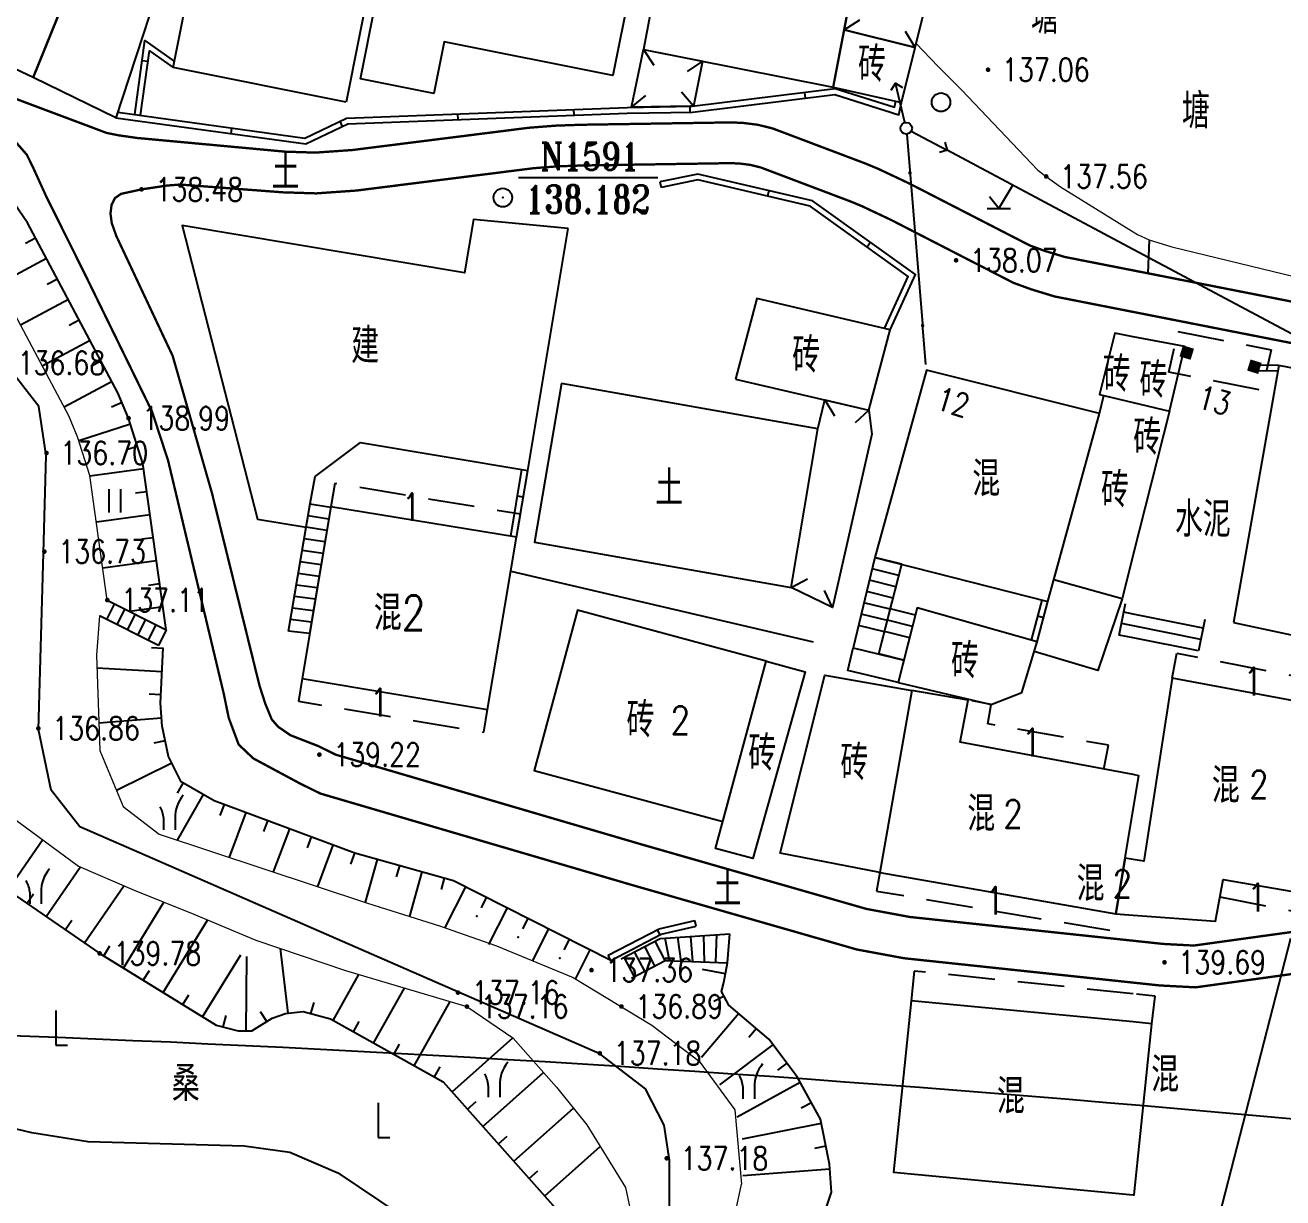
# Model space of a CAD drawing. Extents: x 529262 to 576451, y 2694391 to 2717535.
# Drawn here: x 567317.3 to 567371.4, y 2709418.8 to 2709469.3 of the extents above; entities that cross this region are included whole.
import ezdxf
from ezdxf.enums import TextEntityAlignment as Align
from ezdxf.xclip import XClip

# ---------------------------------------------------------------- set-up
doc = ezdxf.new("R2010")
doc.units = 0
doc.header["$XCLIPFRAME"] = 0
doc.linetypes.add('X2', pattern=[10, 8, -2])
doc.linetypes.add('X5', pattern=[3, 2, -1])
for name, color, linetype in [('DLSS', 4, 'Continuous'), ('DMTZ', 8, 'Continuous'), ('GCD', 8, 'Continuous'), ('GXYZ', 8, 'Continuous'), ('JMD', 8, 'Continuous'), ('KZD', 8, 'Continuous'), ('PP-COM', 7, 'Continuous'), ('RD-中线', 40, 'Continuous'), ('RD-红线', 7, 'Continuous'), ('ZBTZ', 8, 'Continuous'), ('ZJ', 7, 'Continuous'), ('污水管径标注_W10-', 202, 'Continuous')]:
    doc.layers.add(name, color=color, linetype=linetype)
doc.layers.add('SXSS', color=5, linetype='Continuous', lineweight=0)
doc.styles.add('HZ', font='rs.shx', dxfattribs={"width": 0.8, "bigfont": 'hztxt.shx'})
doc.styles.add('romant', font='romant.shx', dxfattribs={"width": 0.8})
doc.linetypes.add('10421', pattern='A,2,[150,AAA.SHX,S=0.5,R=0,X=0,Y=0.5],1e-11', length=2)
doc.linetypes.add('10422', pattern='A,0.75,[150,AAA.SHX,S=0.5,R=0,X=0,Y=0.5],1.5,[177,AAA.SHX,S=1,R=0,X=0,Y=0.4],0.75', length=3)
doc.linetypes.add('1161', pattern='A,0,[149,AAA.SHX,S=0.15,R=0,X=0,Y=0],-1.6', length=1.6)
doc.linetypes.add('445', pattern='A,8,-0.5,[147,AAA.SHX,S=1,R=0,X=0,Y=0],-1.5', length=10)

# ---------------------------------------------------------------- blocks, each defined once
blk = doc.blocks.new('A$C19FD0107')
at = {"layer": 'RD-中线', "color": 8, "linetype": 'Continuous', "flags": 128}
for points in [[(-4490.734, 14139.438, 0), (-4490.29, 14139.417)], [(-3818.251, 14086.168, 0), (-3817.74, 14086.169)]]:
    blk.add_lwpolyline(points, format="xyb", dxfattribs=at)
at = {"layer": 'RD-红线', "color": 8}
blk.add_lwpolyline([(-3506.428, 15013.223, 0.051126), (-3711.599, 15035.867)], format="xyb", dxfattribs=at)
blk = doc.blocks.new('gc246')
at = {"color": 8}
for p, q in [((-0.5, 1), (-0.5, 0)), ((0.5, 1), (0.5, 0))]:
    blk.add_line(p, q, dxfattribs=at)
for centre, radius, start, end in [((3.4, 1.11), 2.91, 139.3312, 182.0887), ((-2.94, 0.81), 2.45, 4.3743, 29.0242)]:
    blk.add_arc(centre, radius, start, end, dxfattribs=at)
blk = doc.blocks.new('gc205')
for p, q in [((0, 3), (0, 0)), ((0, 0), (1, 0))]:
    blk.add_line(p, q)
blk = doc.blocks.new('GC200')
at = {"linetype": 'Continuous', "const_width": 0.2, "flags": 128}
blk.add_lwpolyline([(-0.1, 0, 1), (0.1, 0, 1)], format="xyb", close=True, dxfattribs=at)
blk = doc.blocks.new('gc123')
at = {"color": 8}
for p, q in [((0, 0), (1.2, 2)), ((-1, 0), (1, 0)), ((0, 0), (-0.8, 1))]:
    blk.add_line(p, q, dxfattribs=at)
blk = doc.blocks.new('gc013c')
at = {"linetype": 'Continuous'}
blk.add_line((0.5, 0), (4, 0), dxfattribs=at)
at = {"linetype": 'Continuous', "const_width": 0.15, "flags": 128}
blk.add_lwpolyline([(3.775, 0, 1), (3.925, 0, 1)], format="xyb", close=True, dxfattribs=at)
blk = doc.blocks.new('gc170')
at = {"color": 8, "linetype": 'Continuous'}
blk.add_circle((0, 0), 0.5, dxfattribs=at)
blk = doc.blocks.new('gc013b')
at = {"linetype": 'Continuous'}
blk.add_line((0.5, 0), (4, 0), dxfattribs=at)
at = {"linetype": 'Continuous', "flags": 128}
blk.add_lwpolyline([(3.5, 0.5), (4, 0), (3.5, -0.5)], dxfattribs=at)
blk = doc.blocks.new('gc122')
at = {"color": 8}
blk.add_circle((0, 0), 0.8, dxfattribs=at)
blk = doc.blocks.new('gc121')
at = {"color": 8}
for p, q in [((-0.5, -1), (-0.5, 1)), ((0.5, -1), (0.5, 1))]:
    blk.add_line(p, q, dxfattribs=at)
blk = doc.blocks.new('gc002')
at = {"color": 8, "const_width": 1}
blk.add_lwpolyline([(-0.5, 0), (0.5, 0)], dxfattribs=at)
blk = doc.blocks.new('gc117')
at = {"color": 8}
blk.add_circle((0, 0), 0.8, dxfattribs=at)
blk.add_point((0, 0), dxfattribs=at)

msp = doc.modelspace()

# ---------------------------------------------------------------- linework, layer by layer
at = {"layer": 'DLSS', "linetype": 'X2', "const_width": 0.1, "flags": 128}
for points, elevation in [([(567364.998, 2709458.727), (567362.037, 2709459.309), (567361.16, 2709459.577), (567360.541, 2709459.803), (567355.337, 2709462.479), (567354.024, 2709463.098), (567353.487, 2709463.322), (567349.474, 2709464.84), (567348.826, 2709464.999), (567348.228, 2709465.074), (567347.711, 2709465.1), (567341.229, 2709464.998), (567340.128, 2709464.959), (567338.998, 2709464.871), (567331.389, 2709463.911), (567329.793, 2709463.799), (567328.496, 2709463.84), (567322.114, 2709464.43), (567321.328, 2709464.542), (567320.81, 2709464.646), (567316.268, 2709466.351), (567315.499, 2709466.644), (567314.798, 2709466.968), (567309.669, 2709469.589)], 137.664), ([(567391.991, 2709459.038), (567385.461, 2709458.803), (567384.082, 2709458.676), (567383.365, 2709458.502), (567378.522, 2709456.578), (567377.566, 2709456.37), (567376.673, 2709456.43), (567364.998, 2709458.727)], 137.664), ([(567327.387, 2709440.855), (567327.636, 2709440.075), (567327.914, 2709439.401), (567328.18, 2709439.09), (567328.72, 2709438.718), (567329.932, 2709438.245), (567330.663, 2709437.883), (567343.825, 2709434.02), (567353.512, 2709431.241), (567355.383, 2709430.894), (567364.998, 2709429.871)], 139.066), ([(567364.998, 2709429.871), (567366.283, 2709429.734), (567367.601, 2709429.664), (567373.595, 2709430.494)], 139.066)]:
    msp.add_lwpolyline(points, dxfattribs=dict(at, elevation=elevation))
msp.add_lwpolyline([(567325.854, 2709440.483), (567323.453, 2709450.543), (567322.763, 2709452.652), (567319.884, 2709458.545), (567318.212, 2709461.905), (567317.645, 2709463.151), (567317.37, 2709463.713), (567316.909, 2709464.238)], dxfattribs=at)
at = {"layer": 'DLSS', "linetype": 'Continuous', "const_width": 0.1, "flags": 128}
for points, elevation in [([(567364.998, 2709456.94), (567361.61, 2709457.606), (567360.603, 2709457.914), (567359.836, 2709458.194), (567354.562, 2709460.906), (567353.313, 2709461.495), (567352.839, 2709461.692), (567348.952, 2709463.163), (567348.507, 2709463.272), (567348.075, 2709463.326), (567347.681, 2709463.346), (567341.274, 2709463.245), (567340.227, 2709463.208), (567339.176, 2709463.127), (567331.561, 2709462.166), (567329.826, 2709462.044), (567328.388, 2709462.09), (567323.966, 2709462.425), (567323.393, 2709462.379)], 137.664), ([(567327.387, 2709440.855), (567325.345, 2709449.126), (567323.651, 2709455.045), (567321.22, 2709460.219), (567321.028, 2709460.767), (567320.973, 2709461.18), (567321.02, 2709461.546), (567321.163, 2709461.837), (567321.426, 2709462.023), (567322.309, 2709462.216), (567323.393, 2709462.379)], 139.161), ([(567392.006, 2709456.775), (567385.573, 2709457.052), (567384.37, 2709456.942), (567383.898, 2709456.827), (567379.035, 2709454.896), (567377.696, 2709454.604), (567376.444, 2709454.688), (567364.998, 2709456.94)], 137.664), ([(567325.854, 2709440.483), (567326.061, 2709439.47), (567326.49, 2709438.318), (567327.118, 2709437.722), (567329.11, 2709436.651), (567330.009, 2709436.207), (567343.326, 2709432.298), (567353.1, 2709429.494), (567355.125, 2709429.119), (567364.998, 2709428.068)], 139.066), ([(567364.998, 2709428.068), (567366.141, 2709427.946), (567367.677, 2709427.865), (567373.841, 2709428.718), (567380.983, 2709429.193)], 139.066)]:
    msp.add_lwpolyline(points, dxfattribs=dict(at, elevation=elevation))
at = {"layer": 'DMTZ', "linetype": 'Continuous'}
for p, q in [((567317.751, 2709460.118, 138.494), (567317.31, 2709459.883, 138.494)), ((567318.221, 2709459.235, 138.494), (567316.158, 2709458.136, 138.494)), ((567318.691, 2709458.352, 138.494), (567318.25, 2709458.117, 138.494)), ((567319.161, 2709457.47, 138.494), (567317.098, 2709456.371, 138.494)), ((567319.631, 2709456.587, 138.494), (567319.19, 2709456.352, 138.494)), ((567320.101, 2709455.704, 138.494), (567318.038, 2709454.605, 138.494)), ((567320.571, 2709454.822, 138.494), (567320.13, 2709454.587, 138.494)), ((567321.041, 2709453.939, 138.494), (567318.978, 2709452.84, 138.494)), ((567321.471, 2709453.038, 138.494), (567321.01, 2709452.846, 138.494)), ((567321.833, 2709452.106, 138.494), (567319.606, 2709451.396, 138.494)), ((567322.137, 2709451.153, 138.494), (567321.661, 2709451.001, 138.494)), ((567322.403, 2709450.192, 138.494), (567320.088, 2709449.867, 138.494)), ((567322.542, 2709449.202, 138.494), (567322.047, 2709449.132, 138.494)), ((567322.681, 2709448.211, 138.494), (567320.366, 2709447.886, 138.494)), ((567322.82, 2709447.221, 138.494), (567322.325, 2709447.152, 138.494)), ((567322.959, 2709446.231, 138.494), (567320.644, 2709445.906, 138.494)), ((567323.098, 2709445.241, 138.494), (567322.603, 2709445.171, 138.494)), ((567323.238, 2709444.25, 138.494), (567321.806, 2709444.049, 138.494)), ((567323.244, 2709442.452, 138.984), (567322.745, 2709442.478, 138.984)), ((567323.139, 2709440.454, 138.984), (567322.64, 2709440.481, 138.984)), ((567323.329, 2709438.471, 138.984), (567322.839, 2709438.371, 138.984)), ((567324.092, 2709436.661, 138.984), (567323.845, 2709436.226, 138.984)), ((567325.861, 2709435.737, 138.984), (567325.687, 2709435.269, 138.984)), ((567327.735, 2709435.039, 138.984), (567327.561, 2709434.57, 138.984)), ((567329.609, 2709434.34, 138.984), (567329.435, 2709433.872, 138.984)), ((567331.483, 2709433.642, 138.984), (567331.309, 2709433.173, 138.984)), ((567333.409, 2709433.101, 138.984), (567333.274, 2709432.619, 138.984)), ((567335.335, 2709432.561, 138.984), (567335.2, 2709432.08, 138.984)), ((567317.38, 2709431.476, 143.906), (567317.664, 2709431.888, 143.906)), ((567337.149, 2709431.735, 138.984), (567336.923, 2709431.289, 138.984)), ((567319.028, 2709430.343, 143.906), (567319.312, 2709430.755, 143.906)), ((567338.934, 2709430.832, 138.984), (567338.708, 2709430.386, 138.984)), ((567340.718, 2709429.929, 138.984), (567340.492, 2709429.483, 138.984)), ((567320.682, 2709429.219, 143.906), (567320.944, 2709429.645, 143.906)), ((567324.941, 2709426.599, 143.906), (567326.583, 2709429.268, 143.906)), ((567326.809, 2709425.996, 143.906), (567326.84, 2709429.194, 143.906)), ((567322.386, 2709428.171, 143.906), (567322.648, 2709428.597, 143.906)), ((567324.089, 2709427.123, 143.906), (567324.351, 2709427.549, 143.906)), ((567329.602, 2709426.737, 143.906), (567329.736, 2709427.219, 143.906)), ((567347.384, 2709427.491, 139.735), (567346.941, 2709427.258, 139.735)), ((567327.697, 2709426.389, 143.906), (567327.436, 2709426.815, 143.906)), ((567325.829, 2709426.162, 143.906), (567325.953, 2709426.646, 143.906)), ((567331.428, 2709425.955, 143.906), (567331.672, 2709426.391, 143.906)), ((567348.777, 2709426.091, 139.735), (567348.453, 2709425.71, 139.735)), ((567333.174, 2709424.98, 143.906), (567333.418, 2709425.417, 143.906)), ((567350.089, 2709424.597, 139.735), (567349.688, 2709424.297, 139.735)), ((567334.921, 2709424.006, 143.906), (567335.165, 2709424.442, 143.906)), ((567336.34, 2709422.623, 143.906), (567336.713, 2709422.955, 143.906)), ((567351.139, 2709422.9, 139.735), (567350.701, 2709422.659, 139.735)), ((567337.67, 2709421.129, 143.906), (567338.044, 2709421.462, 143.906)), ((567351.764, 2709421.024, 139.735), (567351.274, 2709420.926, 139.735)), ((567339.001, 2709419.636, 143.906), (567339.374, 2709419.969, 143.906))]:
    msp.add_line(p, q, dxfattribs=at)
at = {"layer": 'DMTZ'}
for p, q in [((567323.192, 2709441.453, 138.984), (567320.388, 2709441.601, 138.984)), ((567323.171, 2709439.457, 138.984), (567320.475, 2709439.243, 138.984)), ((567323.607, 2709437.518, 138.984), (567321.235, 2709436.338, 138.984)), ((567324.961, 2709436.166, 138.984), (567323.843, 2709434.202, 138.984)), ((567326.798, 2709435.388, 138.984), (567326.08, 2709433.462, 138.984)), ((567328.672, 2709434.689, 138.984), (567327.981, 2709432.834, 138.984)), ((567316.556, 2709432.043, 143.906), (567318.052, 2709434.218, 143.906)), ((567330.546, 2709433.991, 138.984), (567329.881, 2709432.206, 138.984)), ((567332.446, 2709433.371, 138.984), (567331.93, 2709431.529, 138.984)), ((567318.204, 2709430.91, 143.906), (567319.671, 2709433.042, 143.906)), ((567334.372, 2709432.831, 138.984), (567333.838, 2709430.926, 138.984)), ((567319.852, 2709429.777, 143.906), (567321.544, 2709432.237, 143.906)), ((567336.257, 2709432.186, 138.984), (567335.356, 2709430.406, 138.984)), ((567321.534, 2709428.695, 143.906), (567323.275, 2709431.526, 143.906)), ((567338.041, 2709431.283, 138.984), (567337.245, 2709429.71, 138.984)), ((567323.237, 2709427.647, 143.906), (567325.153, 2709430.761, 143.906)), ((567339.826, 2709430.38, 138.984), (567339.135, 2709429.015, 138.984)), ((567328.62, 2709426.754, 143.906), (567328.293, 2709429.535, 143.906)), ((567341.61, 2709429.478, 138.984), (567340.991, 2709428.253, 138.984)), ((567330.555, 2709426.442, 143.906), (567331.658, 2709428.418, 143.906)), ((567347.443, 2709428.446, 139.735), (567346.461, 2709428.633, 139.735)), ((567332.301, 2709425.468, 143.906), (567333.623, 2709427.835, 143.906)), ((567334.048, 2709424.493, 143.906), (567335.588, 2709427.252, 143.906)), ((567348.014, 2709426.738, 139.735), (567346.415, 2709424.852, 139.735)), ((567335.675, 2709423.369, 143.906), (567338.285, 2709425.695, 143.906)), ((567349.49, 2709425.398, 139.735), (567347.185, 2709423.674, 139.735)), ((567337.005, 2709421.876, 143.906), (567339.614, 2709424.2, 143.906)), ((567350.657, 2709423.776, 139.735), (567347.945, 2709422.281, 139.735)), ((567338.335, 2709420.383, 143.906), (567340.9, 2709422.668, 143.906)), ((567351.568, 2709422.005, 139.735), (567348.161, 2709421.323, 139.735)), ((567339.666, 2709418.889, 143.906), (567342.055, 2709421.018, 143.906)), ((567351.934, 2709420.04, 139.735), (567348.196, 2709419.75, 139.735))]:
    msp.add_line(p, q, dxfattribs=at)
at = {"layer": 'DMTZ', "linetype": 'Continuous', "flags": 128}
for points, elevation in [([(567323.377, 2709443.26), (567322.371, 2709450.418), (567321.751, 2709452.365), (567321.295, 2709453.463), (567317.399, 2709460.778), (567316.629, 2709461.903), (567314.827, 2709463.354), (567309.25, 2709466.78), (567304.34, 2709468.74)], 138.494), ([(567335.742, 2709432.447), (567331.493, 2709433.638), (567325.433, 2709435.897), (567324.011, 2709436.707), (567323.465, 2709437.803), (567323.198, 2709439.115), (567323.12, 2709440.095), (567323.246, 2709442.48)], 138.984), ([(567316.233, 2709432.265), (567320.508, 2709429.326), (567325.526, 2709426.239), (567326.466, 2709425.999), (567327.052, 2709425.993), (567327.936, 2709426.535), (567328.509, 2709426.741), (567329.268, 2709426.83), (567330.446, 2709426.503), (567335.293, 2709423.798), (567340.132, 2709418.366)], 143.906), ([(567342.503, 2709429.026), (567335.742, 2709432.447)], 138.984), ([(567352.012, 2709419.043), (567351.917, 2709420.259), (567351.531, 2709422.189), (567350.528, 2709424.01), (567349.308, 2709425.641), (567347.592, 2709427.096), (567347.278, 2709427.693), (567347.372, 2709428.071), (567347.535, 2709428.926)], 139.735), ([(567350.045, 2709413.157), (567352.012, 2709419.043)], 142.24)]:
    msp.add_lwpolyline(points, dxfattribs=dict(at, elevation=elevation))
at = {"layer": 'DMTZ', "linetype": '10422', "elevation": 139.408, "flags": 128}
msp.add_lwpolyline([(567338.205, 2709445.788), (567351.219, 2709442.741)], dxfattribs=at)
at = {"layer": 'DMTZ', "linetype": '10421', "elevation": 141.153, "flags": 128}
msp.add_lwpolyline([(567337.768, 2709414.103), (567336.38, 2709414.399), (567335.781, 2709415.056), (567333.942, 2709417.633), (567333.399, 2709418.109), (567330.862, 2709419.827), (567328.687, 2709420.755), (567326.726, 2709421.024), (567320.015, 2709421.213), (567317.592, 2709421.606), (567313.691, 2709422.535), (567311.516, 2709422.857), (567310.798, 2709423.124), (567306.795, 2709424.964), (567306.343, 2709425.003)], dxfattribs=at)
at = {"layer": 'DMTZ', "linetype": 'Continuous'}
for p in [(567336.743, 2709430.932, 138.984), (567338.527, 2709430.029, 138.984), (567340.312, 2709429.126, 138.984)]:
    msp.add_point(p, dxfattribs=at)
at = {"layer": 'GXYZ', "linetype": 'Continuous'}
for p, q in [((567364.998, 2709459.63), (567356.986, 2709463.905)), ((567355.388, 2709462.853), (567355.923, 2709456.428)), ((567374.659, 2709454.474), (567364.998, 2709459.63)), ((567364.998, 2709403.582), (567371.775, 2709429.977))]:
    msp.add_line(p, q, dxfattribs=at)
at = {"layer": 'JMD', "linetype": 'Continuous'}
for p, q in [((567352.548, 2709469.083), (567353.222, 2709469.515)), ((567355.61, 2709468.322), (567355.197, 2709469.008)), ((567343.911, 2709468.234), (567344.353, 2709467.568)), ((567322.586, 2709467.721, 139.56), (567322.338, 2709467.755, 139.56)), ((567346.453, 2709467.731), (567345.788, 2709467.286)), ((567343.399, 2709465.75), (567344.015, 2709466.261)), ((567346.072, 2709465.802), (567345.544, 2709466.403)), ((567350.89, 2709466.143, 138.388), (567350.859, 2709466.391, 138.388)), ((567340.928, 2709465.409, 138.388), (567340.919, 2709465.659, 138.388)), ((567345.926, 2709465.542, 138.388), (567345.922, 2709465.792, 138.388)), ((567330.96, 2709464.924, 138.388), (567330.853, 2709465.15, 138.388)), ((567335.932, 2709465.217, 138.388), (567335.922, 2709465.466, 138.388)), ((567326.162, 2709464.614, 138.388), (567326.196, 2709464.862, 138.388)), ((567344.621, 2709462.548), (567344.67, 2709462.303)), ((567349.303, 2709462.162, 137.936), (567349.246, 2709461.919, 137.936)), ((567353.68, 2709459.937, 137.936), (567353.535, 2709459.734, 137.936)), ((567351.716, 2709453.153), (567352.137, 2709452.473)), ((567353.62, 2709452.707), (567353.024, 2709452.173)), ((567338.738, 2709448.967), (567338.492, 2709449.008)), ((567328.641, 2709443.197), (567329.564, 2709448.699)), ((567330.461, 2709448.553), (567329.545, 2709443.092)), ((567330.454, 2709448.516), (567329.557, 2709448.661)), ((567330.372, 2709448.023), (567329.474, 2709448.165)), ((567330.289, 2709447.53), (567329.391, 2709447.668)), ((567330.206, 2709447.037), (567329.307, 2709447.171)), ((567330.041, 2709446.051), (567329.141, 2709446.178)), ((567330.124, 2709446.544), (567329.224, 2709446.674)), ((567353.87, 2709446.371), (567352.945, 2709442.479)), ((567355.028, 2709446.076), (567353.87, 2709446.371)), ((567329.958, 2709445.558), (567329.057, 2709445.681)), ((567354.905, 2709445.591), (567353.754, 2709445.882)), ((567354.045, 2709442.218), (567355.028, 2709446.076)), ((567329.875, 2709445.064), (567328.974, 2709445.184)), ((567350.271, 2709445.079), (567350.981, 2709445.447)), ((567354.781, 2709445.107), (567353.637, 2709445.394)), ((567320.837, 2709444.536), (567323.377, 2709443.26)), ((567329.793, 2709444.571), (567328.891, 2709444.687)), ((567352.046, 2709444.224), (567351.699, 2709444.945)), ((567354.658, 2709444.622), (567353.521, 2709444.905)), ((567321.143, 2709444.382), (567320.803, 2709443.707)), ((567321.589, 2709444.158), (567321.25, 2709443.482)), ((567329.71, 2709444.078), (567328.807, 2709444.191)), ((567354.535, 2709444.138), (567353.405, 2709444.416)), ((567354.045, 2709442.218), (567354.621, 2709444.477)), ((567355.619, 2709443.881), (567354.539, 2709444.156)), ((567355.701, 2709444.202), (567355.126, 2709441.943)), ((567364.392, 2709443.032), (567364.662, 2709444.382)), ((567364.998, 2709443.931), (567364.588, 2709444.013)), ((567323.037, 2709442.585), (567320.497, 2709443.861)), ((567322.036, 2709443.933), (567321.697, 2709443.258)), ((567322.483, 2709443.709), (567322.144, 2709443.034)), ((567322.93, 2709443.484), (567322.591, 2709442.809)), ((567329.627, 2709443.585), (567328.724, 2709443.694)), ((567354.288, 2709443.169), (567353.173, 2709443.438)), ((567354.411, 2709443.653), (567353.289, 2709443.927)), ((567355.496, 2709443.396), (567354.416, 2709443.671)), ((567361.136, 2709443.779, 138.714), (567360.894, 2709443.843, 138.714)), ((567364.998, 2709443.421), (567364.49, 2709443.522)), ((567367.999, 2709443.334), (567364.998, 2709443.931)), ((567368.073, 2709443.703), (567367.803, 2709442.353)), ((567323.377, 2709443.26), (567323.037, 2709442.585)), ((567329.545, 2709443.092), (567328.641, 2709443.197)), ((567355.372, 2709442.912), (567354.292, 2709443.187)), ((567364.998, 2709442.911), (567364.392, 2709443.032)), ((567367.901, 2709442.843), (567364.998, 2709443.421)), ((567367.803, 2709442.353), (567364.998, 2709442.911)), ((567355.126, 2709441.943), (567354.045, 2709442.218)), ((567346.175, 2709430.496), (567346.119, 2709430.74)), ((567344.626, 2709430.125, 137.074), (567344.512, 2709430.347, 137.074)), ((567345.036, 2709429.015), (567344.841, 2709429.987)), ((567345.536, 2709428.997), (567345.398, 2709430.023)), ((567346.036, 2709428.979), (567345.955, 2709430.06)), ((567346.535, 2709428.961), (567346.512, 2709430.096)), ((567347.035, 2709428.944), (567347.069, 2709430.133)), ((567347.535, 2709428.926), (567347.627, 2709430.169)), ((567343.967, 2709428.557), (567343.529, 2709429.393)), ((567344.41, 2709428.789), (567343.971, 2709429.625)), ((567344.853, 2709429.021), (567344.414, 2709429.857)), ((567342.503, 2709429.026), (567342.388, 2709429.248)), ((567343.524, 2709428.324), (567343.086, 2709429.16))]:
    msp.add_line(p, q, dxfattribs=at)
at = {"layer": 'JMD', "linetype": 'Continuous', "flags": 128}
for points, elevation in [([(567357.265, 2709474.984), (567354.236, 2709477.314), (567353.535, 2709474.103), (567353.25, 2709472.797), (567352.548, 2709469.083), (567355.61, 2709468.322)], 138.229), ([(567333.646, 2709476.569), (567344.068, 2709474.497), (567342.601, 2709467.121), (567335.338, 2709468.565), (567334.897, 2709466.344), (567331.738, 2709466.972)], 139.702), ([(567324.391, 2709475.03), (567321.209, 2709465.298), (567317.648, 2709467.035), (567321.289, 2709476.056)], 138.773), ([(567331.124, 2709465.975), (567323.674, 2709467.456), (567325.31, 2709475.683), (567332.759, 2709474.202)], 139.56), ([(567355.023, 2709465.962), (567355.61, 2709468.322), (567352.548, 2709469.083), (567352.083, 2709466.618)], 138.388), ([(567346.453, 2709467.731), (567346.072, 2709465.802), (567345.922, 2709465.792), (567343.399, 2709465.75), (567343.911, 2709468.234)], 138.122), ([(567361.32, 2709444.473), (567363.541, 2709452.571), (567356.09, 2709454.435), (567353.87, 2709446.371)], 140.201), ([(567353.746, 2709451.674), (567352.046, 2709444.224), (567350.271, 2709445.079), (567351.423, 2709451.902), (567351.716, 2709453.153), (567353.62, 2709452.707)], 138.063), ([(567354.091, 2709432.814), (567349.797, 2709433.646), (567351.725, 2709441.307), (567355.463, 2709440.647)], 139.346)]:
    msp.add_lwpolyline(points, close=True, dxfattribs=dict(at, elevation=elevation))
for points in [[(567317.648, 2709467.035), (567311.432, 2709469.961), (567313.416, 2709474.933), (567319.651, 2709471.999)], [(567353.25, 2709472.797), (567345.078, 2709474.413), (567343.911, 2709468.234), (567352.083, 2709466.618)], [(567347.879, 2709454.052), (567353.62, 2709452.707), (567354.531, 2709456.174), (567348.79, 2709457.519)], [(567340.379, 2709453.857), (567339.227, 2709447.034), (567350.271, 2709445.079), (567351.423, 2709451.902)], [(567338.451, 2709447.251), (567330.461, 2709448.553), (567329.23, 2709441.162), (567337.205, 2709439.824)], [(567347.326, 2709435.005), (567349.196, 2709441.907), (567341.075, 2709444.107), (567339.205, 2709437.205)], [(567355.126, 2709441.943), (567354.883, 2709440.991), (567352.714, 2709441.506), (567352.945, 2709442.479)], [(567349.196, 2709441.907), (567350.87, 2709441.454), (567348.616, 2709433.413), (567347.013, 2709433.847)]]:
    msp.add_lwpolyline(points, close=True, dxfattribs=at)
for points, elevation in [([(567322.018, 2709465.439), (567322.458, 2709468.628), (567323.727, 2709467.725)], 139.56), ([(567322.266, 2709465.404), (567322.65, 2709468.185), (567323.674, 2709467.456)], 139.56), ([(567321.209, 2709465.298), (567329.381, 2709464.17), (567331.191, 2709465.034), (567343.216, 2709465.497), (567346.021, 2709465.544), (567352.147, 2709466.297), (567354.898, 2709465.432), (567355.023, 2709465.962)], 138.388), ([(567321.288, 2709465.54), (567329.341, 2709464.428), (567331.129, 2709465.282), (567343.209, 2709465.747), (567346.003, 2709465.794), (567352.17, 2709466.552), (567354.716, 2709465.751), (567354.78, 2709466.02)], 138.388), ([(567354.531, 2709456.174), (567355.622, 2709458.548), (567351.19, 2709461.719), (567346.254, 2709462.878), (567344.621, 2709462.548)], 137.936), ([(567354.282, 2709456.232), (567355.308, 2709458.465), (567351.084, 2709461.487), (567346.25, 2709462.622), (567344.67, 2709462.303)], 137.936), ([(567340.669, 2709460.539), (567336.6, 2709460.924), (567336.217, 2709458.63), (567324.053, 2709460.658), (567327.296, 2709448.014), (567329.392, 2709447.672), (567329.564, 2709448.699), (567329.784, 2709449.863), (567331.739, 2709451.317), (567338.93, 2709450.111), (567340.669, 2709460.539)], 138.146), ([(567364.998, 2709455.873), (567364.208, 2709456.024), (567363.546, 2709453.391), (567364.998, 2709453.042)], 138.221), ([(567364.998, 2709453.042), (567366.562, 2709452.667), (567367.218, 2709455.448), (567364.998, 2709455.873)], 138.221), ([(567369.303, 2709443.573), (567373.872, 2709442.592), (567375.131, 2709453.885), (567371.267, 2709454.635), (567369.303, 2709443.573)], 138.525), ([(567371.222, 2709454.386), (567370.355, 2709454.408)], 137.936), ([(567371.267, 2709454.635), (567370.479, 2709454.655)], 137.936), ([(567364.998, 2709446.503), (567364.514, 2709444.595), (567361.574, 2709445.401), (567363.541, 2709452.571), (567363.727, 2709453.347), (567364.998, 2709453.042)], 138.221), ([(567364.998, 2709453.042), (567366.562, 2709452.667), (567364.998, 2709446.503)], 138.221), ([(567360.619, 2709442.806), (567361.077, 2709444.535)], 138.714), ([(567354.883, 2709440.991), (567358.882, 2709440.041), (567360.199, 2709440.556), (567360.86, 2709442.738), (567360.86, 2709442.738), (567355.701, 2709444.202), (567354.883, 2709440.991)], 138.999), ([(567360.86, 2709442.738), (567361.32, 2709444.473)], 138.714), ([(567372.273, 2709431.914), (567373.826, 2709439.839), (567366.675, 2709441.174), (567365.455, 2709433.3), (567364.998, 2709433.371)], 139.022), ([(567364.998, 2709437.022), (567357.547, 2709438.418), (567357.887, 2709440.222), (567355.463, 2709440.647), (567354.091, 2709432.814), (567354.091, 2709432.814)], 139.346), ([(567364.998, 2709435.527), (567365.242, 2709436.976), (567364.998, 2709437.022)], 139.346), ([(567354.091, 2709432.814), (567364.242, 2709431.036), (567364.998, 2709435.527)], 139.346), ([(567364.998, 2709433.371), (567364.644, 2709433.426), (567364.242, 2709431.036), (567364.998, 2709430.979)], 139.022), ([(567364.998, 2709430.979), (567368.538, 2709430.71), (567368.861, 2709432.509), (567372.273, 2709431.914)], 139.022), ([(567342.388, 2709429.248), (567344.591, 2709430.388), (567346.119, 2709430.74)], 137.074), ([(567342.503, 2709429.026), (567344.678, 2709430.151), (567346.175, 2709430.496)], 137.074), ([(567364.998, 2709426.376), (567355.439, 2709427.278), (567354.673, 2709419.905), (567364.998, 2709418.931)], 139.709), ([(567364.998, 2709418.931), (567365.031, 2709418.928), (567365.797, 2709426.301), (567364.998, 2709426.376)], 139.709)]:
    msp.add_lwpolyline(points, dxfattribs=dict(at, elevation=elevation))
at = {"layer": 'JMD', "linetype": 'X5', "flags": 128}
msp.add_lwpolyline([(567366.917, 2709456.099), (567370.926, 2709455.31), (567370.54, 2709453.564), (567366.531, 2709454.353)], close=True, dxfattribs=at)
at = {"layer": 'JMD', "linetype": 'Continuous', "flags": 128}
for points in [[(567338.204, 2709447.292), (567338.684, 2709450.152)], [(567338.451, 2709447.251), (567338.93, 2709450.111)], [(567342.96, 2709429.094), (567344.636, 2709429.973), (567347.627, 2709430.169)], [(567343.398, 2709428.258), (567344.853, 2709429.021), (567347.535, 2709428.926)]]:
    msp.add_lwpolyline(points, dxfattribs=at)
at = {"layer": 'JMD', "linetype": 'X5', "flags": 128}
for points, elevation in [([(567338.451, 2709447.251), (567338.615, 2709448.229), (567330.628, 2709449.559), (567330.461, 2709448.553)], 143.089), ([(567366.675, 2709441.174), (567366.877, 2709442.255), (567374.025, 2709440.855), (567373.826, 2709439.839)], 139.04), ([(567354.091, 2709432.814), (567353.946, 2709432.012), (567364.118, 2709430.3), (567364.242, 2709431.036)], 139.346), ([(567368.726, 2709431.761), (567372.113, 2709431.098), (567372.273, 2709431.914)], 140.843), ([(567364.998, 2709427.587), (567355.572, 2709428.566), (567355.439, 2709427.278)], 139.709), ([(567365.797, 2709426.301), (567365.933, 2709427.49), (567364.998, 2709427.587)], 139.709)]:
    msp.add_lwpolyline(points, dxfattribs=dict(at, elevation=elevation))
at = {"layer": 'JMD', "linetype": '445', "elevation": 138.32, "flags": 128}
msp.add_lwpolyline([(567364.514, 2709444.595), (567363.47, 2709441.499), (567360.735, 2709442.327)], dxfattribs=at)
at = {"layer": 'JMD', "linetype": 'X5', "flags": 128}
for points in [[(567329.23, 2709441.162), (567329.066, 2709440.184), (567337.041, 2709438.846), (567337.205, 2709439.824)], [(567363.734, 2709437.259), (567363.926, 2709438.284), (567358.737, 2709439.212), (567358.883, 2709440.048), (567357.887, 2709440.222)]]:
    msp.add_lwpolyline(points, dxfattribs=at)
at = {"layer": 'KZD', "linetype": 'Continuous'}
msp.add_line((567338.537, 2709462.726), (567344.537, 2709462.726), dxfattribs=at)
at = {"layer": 'SXSS', "color": 8, "linetype": '10421', "elevation": 137.599, "flags": 128}
for points in [[(567364.998, 2709460.393), (567365.179, 2709460.281), (567365.677, 2709460.041), (567366.659, 2709459.737), (567372.454, 2709458.333), (567376.542, 2709457.473), (567377.085, 2709457.477), (567377.54, 2709457.541), (567379.189, 2709458.104), (567379.645, 2709458.368), (567380.64, 2709459.432), (567381.027, 2709459.985), (567381.289, 2709460.54), (567381.48, 2709461.073), (567381.85, 2709462.592), (567381.81, 2709462.751), (567381.605, 2709462.99), (567377.648, 2709465.089), (567377.106, 2709465.457), (567372.916, 2709468.838), (567372.397, 2709469.331), (567368.37, 2709474.332), (567368.114, 2709474.512), (567367.737, 2709474.65), (567367.099, 2709474.706), (567364.998, 2709474.302)], [(567355.654, 2709468.5), (567356.577, 2709467.527), (567357.608, 2709466.5), (567360.885, 2709463.05), (567361.248, 2709462.773), (567361.862, 2709462.333), (567364.998, 2709460.393)]]:
    msp.add_lwpolyline(points, dxfattribs=at)
at = {"layer": 'SXSS', "color": 8, "linetype": 'Continuous', "flags": 128}
for points, elevation in [([(567320.837, 2709444.536), (567320.084, 2709449.897), (567319.553, 2709451.56), (567319.179, 2709452.463), (567315.397, 2709459.564), (567314.894, 2709460.298), (567313.477, 2709461.44), (567308.735, 2709464.228), (567308.197, 2709464.683), (567304.231, 2709468.327)], 138.494), ([(567343.143, 2709419.254), (567343.447, 2709417.823), (567343.649, 2709416.234), (567343.649, 2709413.866), (567343.795, 2709411.204), (567344.523, 2709408.578), (567346.593, 2709404.845), (567348.808, 2709401.999), (567349.6, 2709399.548), (567349.242, 2709396.814), (567346.826, 2709393.864), (567343.395, 2709390.988), (567342.185, 2709389.395), (567338.802, 2709384.614), (567336.626, 2709380.584), (567334.084, 2709375.349)], 136.965), ([(567342.608, 2709379.703), (567343.07, 2709382.373), (567343.685, 2709384.036), (567344.614, 2709385.129), (567346.417, 2709386.822), (567350.625, 2709389.772), (567354.677, 2709393.18), (567356.767, 2709395.465), (567357.482, 2709398.281), (567357.496, 2709400.6), (567356.684, 2709402.283), (567354.157, 2709404.641), (567350.245, 2709407.499), (567347.796, 2709410.405), (567347.261, 2709413.31), (567347.72, 2709417.44), (567348.126, 2709419.386)], 138.531)]:
    msp.add_lwpolyline(points, dxfattribs=dict(at, elevation=elevation))
for points in [[(567316.742, 2709444.702), (567315.833, 2709435.764), (567316.761, 2709435.175), (567319.593, 2709433.076), (567321.997, 2709432.042), (567324.555, 2709431.009), (567327.228, 2709429.896), (567331.094, 2709428.586), (567336.314, 2709427.037), (567338.29, 2709425.692), (567340.174, 2709423.569), (567341.482, 2709421.947), (567343.143, 2709419.254)], [(567320.497, 2709443.861), (567320.368, 2709442.158), (567320.518, 2709438.058), (567321.519, 2709435.657), (567323.07, 2709434.457), (567332.041, 2709431.492), (567335.134, 2709430.518)], [(567335.134, 2709430.518), (567337.59, 2709429.657), (567340.894, 2709428.296), (567344.278, 2709426.234), (567346.31, 2709424.694), (567347.851, 2709422.593), (567348.126, 2709419.386)]]:
    msp.add_lwpolyline(points, dxfattribs=at)
at = {"layer": 'ZBTZ', "linetype": '1161', "elevation": 137.883, "flags": 128}
msp.add_lwpolyline([(567365.677, 2709460.041), (567365.627, 2709458.603)], dxfattribs=at)
at = {"layer": '污水管径标注_W10-'}
msp.add_lwpolyline([(567345.039, 2709414.843), (567345.039, 2709420.42), (567344.803, 2709421.937), (567343.997, 2709423.492), (567342.038, 2709425.002), (567335.957, 2709427.656), (567322.776, 2709433.409), (567319.66, 2709434.768), (567318.427, 2709436.349), (567317.87, 2709438.967), (567318.088, 2709446.56), (567318.21, 2709450.765), (567317.892, 2709452.87), (567316.44, 2709454.728)], dxfattribs=at)

# ---------------------------------------------------------------- block references
at = {"layer": 'GCD', "linetype": 'Continuous'}
ref = msp.add_blockref('GC200', (567358.747, 2709467.368, 137.06), dxfattribs=dict(at, xscale=0.5, yscale=0.5, zscale=0.5))
ref.add_attrib('height', '137.06', dxfattribs={"linetype": 'Continuous', "height": 1, "style": 'HZ', "width": 0.8}).set_placement((567359.347, 2709467.368, 137.06), align=Align.MIDDLE_LEFT)
ref = msp.add_blockref('GC200', (567361.248, 2709462.773, 137.559), dxfattribs=dict(at, xscale=0.5, yscale=0.5, zscale=0.5))
ref.add_attrib('height', '137.56', dxfattribs={"linetype": 'Continuous', "height": 1, "style": 'HZ', "width": 0.8}).set_placement((567361.848, 2709462.773, 137.559), align=Align.MIDDLE_LEFT)
ref = msp.add_blockref('GC200', (567322.309, 2709462.216, 138.481), dxfattribs=dict(at, xscale=0.5, yscale=0.5, zscale=0.5))
ref.add_attrib('height', '138.48', dxfattribs={"linetype": 'Continuous', "height": 1, "style": 'HZ', "width": 0.8}).set_placement((567322.909, 2709462.216, 138.481), align=Align.MIDDLE_LEFT)
ref = msp.add_blockref('GC200', (567357.371, 2709459.164, 138.068), dxfattribs=dict(at, xscale=0.5, yscale=0.5, zscale=0.5))
ref.add_attrib('height', '138.07', dxfattribs={"linetype": 'Continuous', "height": 1, "style": 'HZ', "width": 0.8}).set_placement((567357.971, 2709459.164, 138.068), align=Align.MIDDLE_LEFT)
ref = msp.add_blockref('GC200', (567316.375, 2709454.749, 136.68), dxfattribs=dict(at, xscale=0.5, yscale=0.5, zscale=0.5))
ref.add_attrib('height', '136.68', dxfattribs={"linetype": 'Continuous', "height": 1, "style": 'HZ', "width": 0.8}).set_placement((567316.975, 2709454.749, 136.68), align=Align.MIDDLE_LEFT)
ref = msp.add_blockref('GC200', (567321.751, 2709452.365, 138.991), dxfattribs=dict(at, xscale=0.5, yscale=0.5, zscale=0.5))
ref.add_attrib('height', '138.99', dxfattribs={"linetype": 'Continuous', "height": 1, "style": 'HZ', "width": 0.8}).set_placement((567322.351, 2709452.365, 138.991), align=Align.MIDDLE_LEFT)
ref = msp.add_blockref('GC200', (567318.22, 2709450.87, 136.7), dxfattribs=dict(at, xscale=0.5, yscale=0.5, zscale=0.5))
ref.add_attrib('height', '136.70', dxfattribs={"linetype": 'Continuous', "height": 1, "style": 'HZ', "width": 0.8}).set_placement((567318.82, 2709450.87, 136.7), align=Align.MIDDLE_LEFT)
ref = msp.add_blockref('GC200', (567318.128, 2709446.625, 136.732), dxfattribs=dict(at, xscale=0.5, yscale=0.5, zscale=0.5))
ref.add_attrib('height', '136.73', dxfattribs={"linetype": 'Continuous', "height": 1, "style": 'HZ', "width": 0.8}).set_placement((567318.728, 2709446.625, 136.732), align=Align.MIDDLE_LEFT)
ref = msp.add_blockref('GC200', (567320.837, 2709444.536, 137.11), dxfattribs=dict(at, xscale=0.5, yscale=0.5, zscale=0.5))
ref.add_attrib('height', '137.11', dxfattribs={"linetype": 'Continuous', "height": 1, "style": 'HZ', "width": 0.8}).set_placement((567321.437, 2709444.536, 137.11), align=Align.MIDDLE_LEFT)
ref = msp.add_blockref('GC200', (567317.868, 2709439.014, 136.86), dxfattribs=dict(at, xscale=0.5, yscale=0.5, zscale=0.5))
ref.add_attrib('height', '136.86', dxfattribs={"linetype": 'Continuous', "height": 1, "style": 'HZ', "width": 0.8}).set_placement((567318.468, 2709439.014, 136.86), align=Align.MIDDLE_LEFT)
ref = msp.add_blockref('GC200', (567329.966, 2709437.884, 139.22), dxfattribs=dict(at, xscale=0.5, yscale=0.5, zscale=0.5))
ref.add_attrib('height', '139.22', dxfattribs={"linetype": 'Continuous', "height": 1, "style": 'HZ', "width": 0.8}).set_placement((567330.566, 2709437.884, 139.22), align=Align.MIDDLE_LEFT)
ref = msp.add_blockref('GC200', (567320.508, 2709429.326, 139.78), dxfattribs=dict(at, xscale=0.5, yscale=0.5, zscale=0.5))
ref.add_attrib('height', '139.78', dxfattribs={"linetype": 'Continuous', "height": 1, "style": 'HZ', "width": 0.8}).set_placement((567321.108, 2709429.326, 139.78), align=Align.MIDDLE_LEFT)
ref = msp.add_blockref('GC200', (567366.34, 2709428.943, 139.685), dxfattribs=dict(at, xscale=0.5, yscale=0.5, zscale=0.5))
ref.add_attrib('height', '139.69', dxfattribs={"linetype": 'Continuous', "height": 1, "style": 'HZ', "width": 0.8}).set_placement((567366.94, 2709428.943, 139.685), align=Align.MIDDLE_LEFT)
ref = msp.add_blockref('GC200', (567341.677, 2709428.608, 137.361), dxfattribs=dict(at, xscale=0.5, yscale=0.5, zscale=0.5))
ref.add_attrib('height', '137.36', dxfattribs={"linetype": 'Continuous', "height": 1, "style": 'HZ', "width": 0.8}).set_placement((567342.277, 2709428.608, 137.361), align=Align.MIDDLE_LEFT)
ref = msp.add_blockref('GC200', (567335.931, 2709427.639, 137.16), dxfattribs=dict(at, xscale=0.5, yscale=0.5, zscale=0.5))
ref.add_attrib('height', '137.16', dxfattribs={"linetype": 'Continuous', "height": 1, "style": 'HZ', "width": 0.8}).set_placement((567336.531, 2709427.639, 137.16), align=Align.MIDDLE_LEFT)
ref = msp.add_blockref('GC200', (567336.314, 2709427.037, 137.162), dxfattribs=dict(at, xscale=0.5, yscale=0.5, zscale=0.5))
ref.add_attrib('height', '137.16', dxfattribs={"linetype": 'Continuous', "height": 1, "style": 'HZ', "width": 0.8}).set_placement((567336.914, 2709427.037, 137.162), align=Align.MIDDLE_LEFT)
ref = msp.add_blockref('GC200', (567342.965, 2709427.041, 136.89), dxfattribs=dict(at, xscale=0.5, yscale=0.5, zscale=0.5))
ref.add_attrib('height', '136.89', dxfattribs={"linetype": 'Continuous', "height": 1, "style": 'HZ', "width": 0.8}).set_placement((567343.565, 2709427.041, 136.89), align=Align.MIDDLE_LEFT)
ref = msp.add_blockref('GC200', (567342.036, 2709425.027, 137.18), dxfattribs=dict(at, xscale=0.5, yscale=0.5, zscale=0.5))
ref.add_attrib('height', '137.18', dxfattribs={"linetype": 'Continuous', "height": 1, "style": 'HZ', "width": 0.8}).set_placement((567342.636, 2709425.027, 137.18), align=Align.MIDDLE_LEFT)
ref = msp.add_blockref('GC200', (567344.914, 2709420.506, 137.18), dxfattribs=dict(at, xscale=0.5, yscale=0.5, zscale=0.5))
ref.add_attrib('height', '137.18', dxfattribs={"linetype": 'Continuous', "height": 1, "style": 'HZ', "width": 0.8}).set_placement((567345.514, 2709420.506, 137.18), align=Align.MIDDLE_LEFT)
at = {"layer": 'GXYZ', "linetype": 'Continuous'}
for name, p, xscale, yscale, zscale, rotation in [('gc013b', (567355.222, 2709464.846, 137.189), 0.4999999999062896, 0.4999999999062896, 0.4999999999062896, 103.3699509395255), ('gc013c', (567355.222, 2709464.846, 137.189), 0.4999999998960342, 0.4999999998960342, 0.4999999998960342, 274.7659189446736), ('gc013b', (567355.222, 2709464.846, 137.189), 0.4999999999522897, 0.4999999999522897, 0.4999999999522897, 331.9188685149178), ('gc013c', (567356.09, 2709454.435, 137.965), 0.4999999998960342, 0.4999999998960342, 0.4999999998960342, 94.76591894467357)]:
    msp.add_blockref(name, p, dxfattribs=dict(at, xscale=xscale, yscale=yscale, zscale=zscale, rotation=rotation))
at = {"layer": 'GXYZ', "linetype": 'Continuous', "xscale": 0.5, "yscale": 0.5, "zscale": 0.5}
msp.add_blockref('gc170', (567355.222, 2709464.846, 137.189), dxfattribs=at)
msp.add_blockref('gc170', (567355.222, 2709464.846, 137.189), dxfattribs=at)
at = {"layer": 'JMD', "linetype": 'Continuous', "xscale": 0.4999999999954304, "yscale": 0.4999999999954304, "zscale": 0.4999999999954304, "rotation": 253.0759649308153}
for p in [(567367.297, 2709455.191, 138.116), (567370.209, 2709454.582, -0.105)]:
    msp.add_blockref('gc002', p, dxfattribs=at)
at = {"layer": 'KZD', "linetype": 'Continuous', "xscale": 0.5, "yscale": 0.5, "zscale": 0.5}
msp.add_blockref('gc117', (567337.859, 2709461.862, 138.182), dxfattribs=at)
at = {"layer": 'PP-COM'}
ref = msp.add_blockref('A$C19FD0107', (570997.993, 2694390.603), dxfattribs=at)
XClip(ref).set_block_clipping_path([(-9366.4383134884, 14428.6043910822), (-3328.4480743363, 17452.7484863754)])
at = {"layer": 'ZBTZ', "linetype": 'Continuous', "xscale": 0.5, "yscale": 0.5, "zscale": 0.5}
for name, p in [('gc122', (567356.721, 2709465.968)), ('gc121', (567321.165, 2709448.81)), ('gc246', (567323.512, 2709434.64)), ('gc246', (567317.747, 2709431.459)), ('gc205', (567318.625, 2709425.369)), ('gc246', (567337.481, 2709423.14)), ('gc246', (567348.447, 2709423.067)), ('gc205', (567332.498, 2709421.398))]:
    msp.add_blockref(name, p, dxfattribs=at)
at = {"layer": 'ZBTZ', "linetype": 'Continuous', "xscale": 0.5, "yscale": 0.5}
msp.add_blockref('gc123', (567359.21, 2709461.397), dxfattribs=at)

# ---------------------------------------------------------------- texts
at = {"layer": 'JMD', "linetype": 'Continuous', "style": 'HZ', "width": 0.8}
for s, height, p in [('砖', 1.5, (567354.349, 2709467.602)), ('砖', 1.5, (567351.517, 2709455.082)), ('砖', 1.5, (567364.879, 2709454.259)), ('砖', 1.5, (567366.464, 2709454.002)), ('砖', 1.5, (567366.193, 2709451.546)), ('混', 1.5, (567359.268, 2709449.759)), ('砖', 1.5, (567364.81, 2709449.284)), ('1', 1.2, (567334.335, 2709448.541)), ('混2', 1.5, (567334.535, 2709443.984)), ('砖', 1.5, (567358.355, 2709441.922)), ('1', 1.2, (567370.558, 2709441.031)), ('1', 1.2, (567332.949, 2709440.124)), ('砖', 1.5, (567344.382, 2709439.38)), ('2', 1.2, (567345.912, 2709439.371)), ('砖', 1.5, (567349.624, 2709437.945)), ('1', 1.2, (567361.023, 2709438.404)), ('砖', 1.5, (567353.592, 2709437.539)), ('混', 1.5, (567369.576, 2709436.558)), ('2', 1.2, (567370.811, 2709436.606)), ('混', 1.5, (567359.051, 2709435.337)), ('2', 1.2, (567360.23, 2709435.335)), ('混', 1.5, (567363.758, 2709432.332)), ('2', 1.2, (567364.937, 2709432.33)), ('1', 1.2, (567359.442, 2709431.595)), ('1', 1.2, (567370.723, 2709431.732)), ('混', 1.5, (567366.966, 2709424.111)), ('混', 1.5, (567360.324, 2709423.178, -139.682))]:
    msp.add_text(s, height=height, dxfattribs=at).set_placement(p, align=Align.MIDDLE_RIGHT)
for s, p in [('建', (567331.934, 2709455.56)), ('土', (567345.019, 2709449.426))]:
    msp.add_text(s, height=1.5, dxfattribs=at).set_placement(p, align=Align.MIDDLE)
for s, rotation, p in [('12', 343.3032, (567357.899, 2709452.859)), ('13', 345.1742, (567369.157, 2709452.959))]:
    msp.add_text(s, height=1, rotation=rotation, dxfattribs=at).set_placement(p, align=Align.MIDDLE_RIGHT)
at = {"layer": 'KZD', "linetype": 'Continuous', "style": 'romant', "width": 0.8}
for s, p in [('N1591', (567341.614, 2709463.641)), ('138.182', (567341.521, 2709461.795))]:
    msp.add_text(s, height=1.2, dxfattribs=at).set_placement(p, align=Align.MIDDLE)
at = {"layer": 'SXSS', "color": 8, "linetype": '10421', "style": 'HZ', "width": 0.8}
for p in [(567361.193, 2709469.756), (567367.689, 2709465.673)]:
    msp.add_text('塘', height=1.5, dxfattribs=at).set_placement(p, align=Align.MIDDLE)
at = {"layer": 'ZBTZ', "linetype": 'Continuous', "style": 'HZ', "width": 0.8}
msp.add_text('水泥', height=1.5, dxfattribs=at).set_placement((567367.992, 2709448.086), align=Align.MIDDLE)
at = {"layer": 'ZJ', "color": 8, "linetype": 'Continuous', "style": 'HZ', "width": 0.8}
for s, p in [('土', (567328.511, 2709463.034)), ('土', (567347.53, 2709432.183)), ('桑', (567324.215, 2709423.766))]:
    msp.add_text(s, height=1.5, dxfattribs=at).set_placement(p, align=Align.MIDDLE)

doc.saveas('drawing.dxf')
